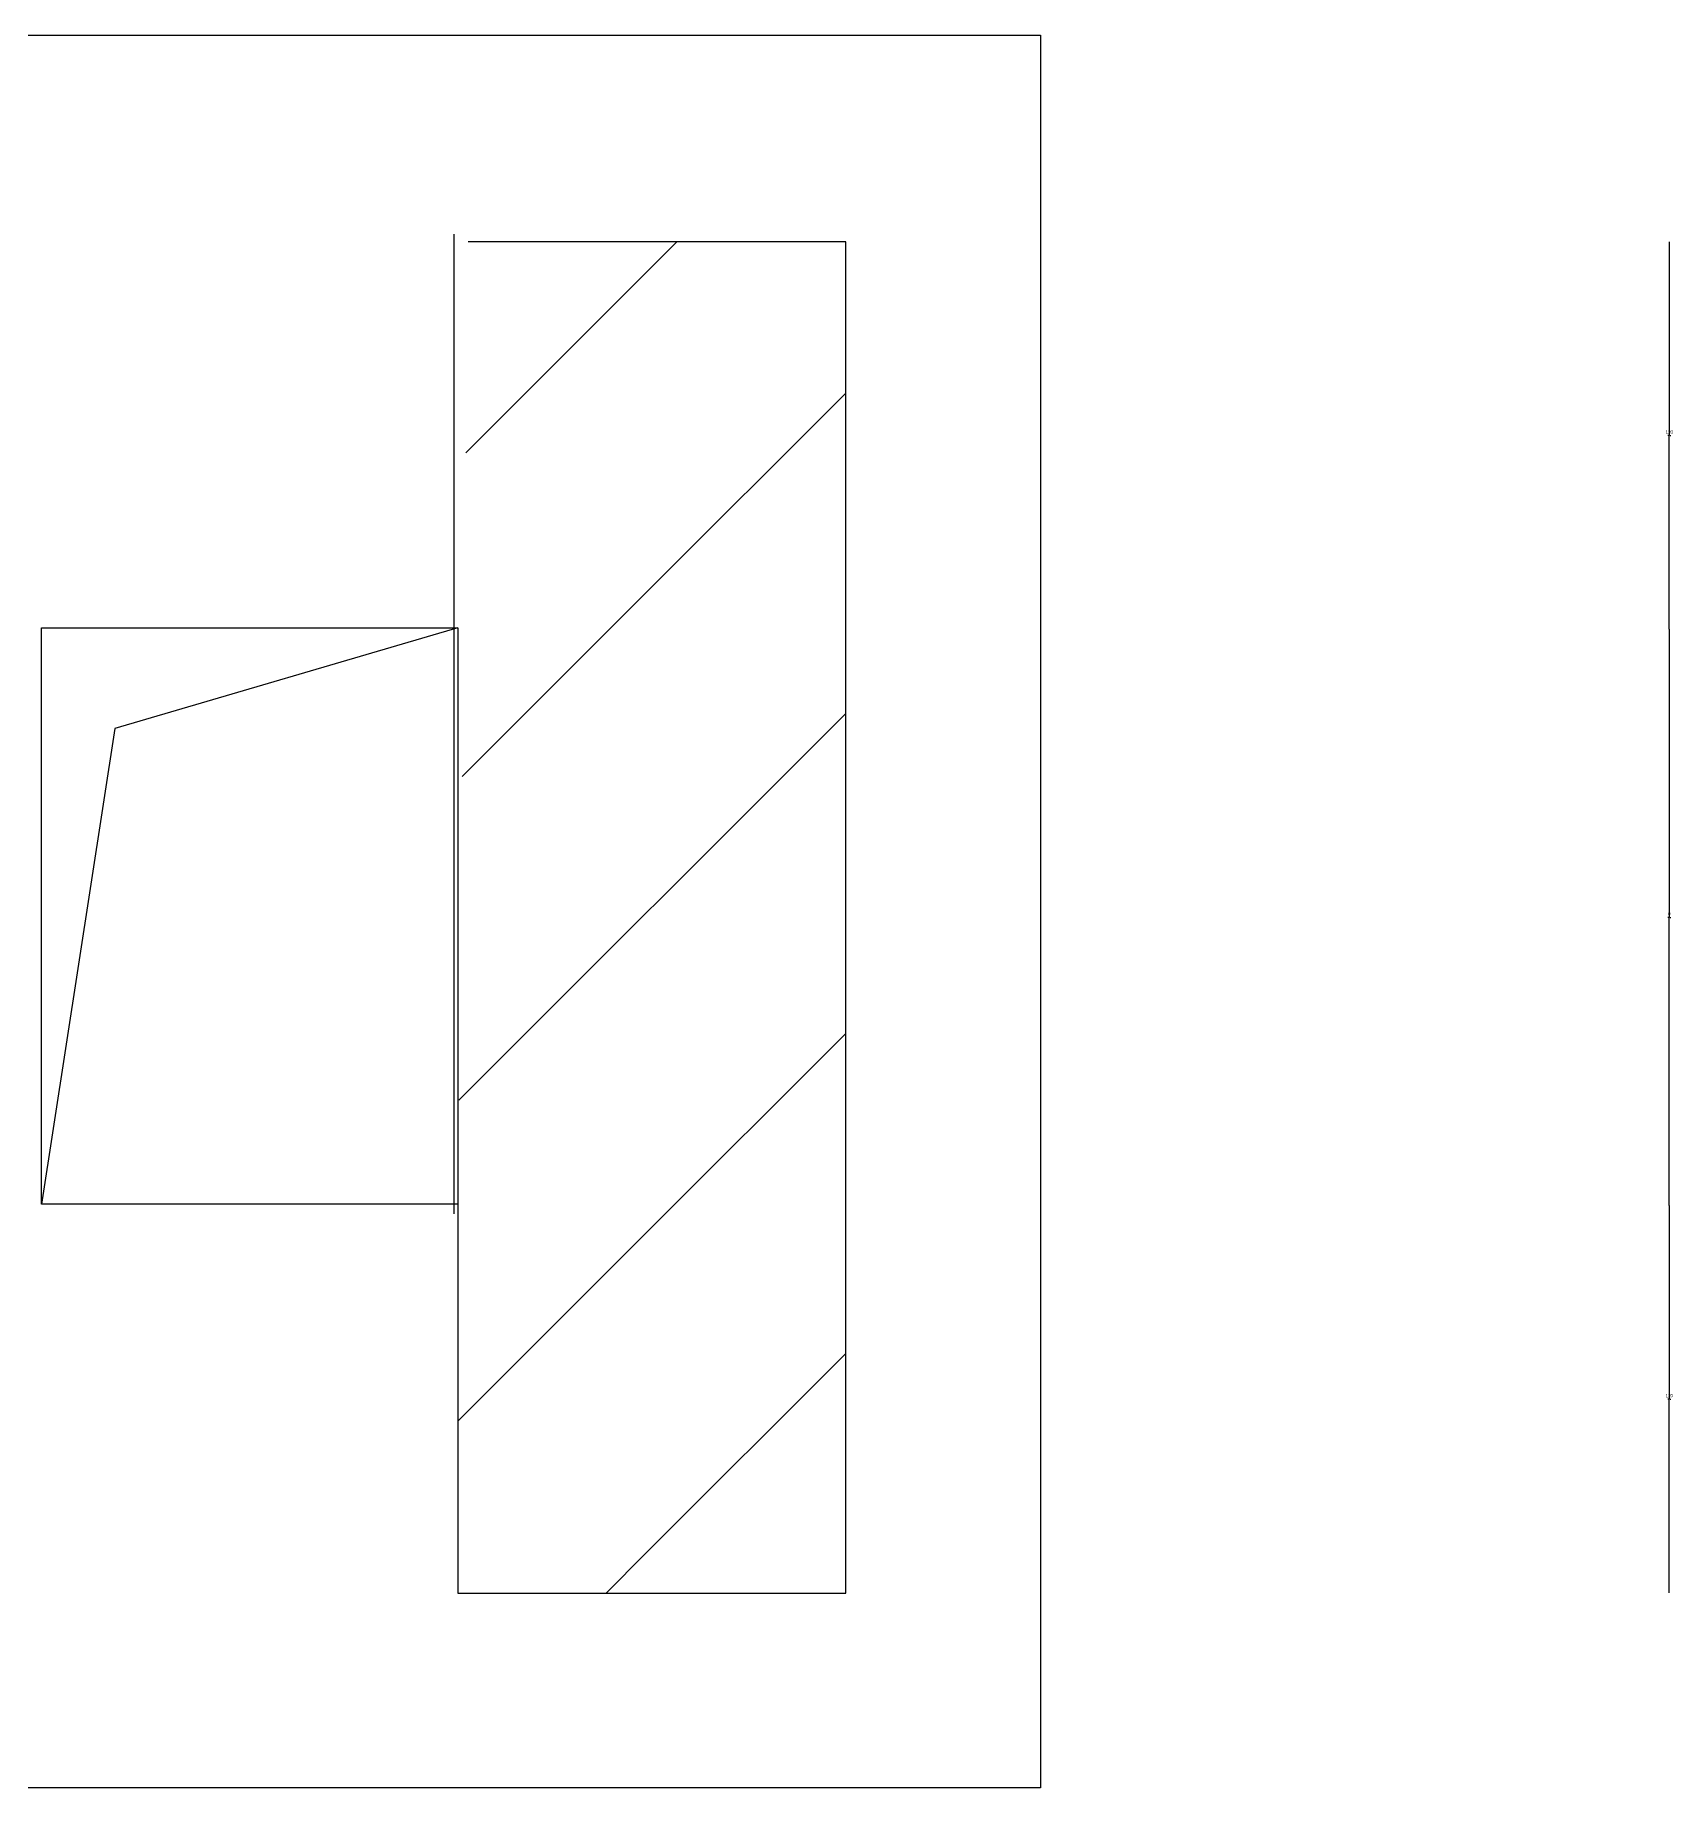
# Model space of a CAD drawing. Header units: metres. Extents: x 571 to 4031, y 26335 to 27550.
# Drawn here: x 1372 to 1883, y 26369 to 26917 of the extents above; entities that cross this region are included whole.
import ezdxf

# ---------------------------------------------------------------- set-up
doc = ezdxf.new("R2010")
doc.units = ezdxf.units.M
doc.layers.add('PUB_DIM', color=3, linetype='Continuous')
doc.dimstyles.get("Standard").update_dxf_attribs({"dimtxt": 2.5, "dimasz": 2.5, "dimexe": 1.25, "dimexo": 0.625, "dimtad": 1, "dimcen": 2.5, "dimazin": 3, "dimtfac": 1, "dimtmove": 0, "dimatfit": 3})

# ---------------------------------------------------------------- blocks, each defined once
blk = doc.blocks.new('*D12')
for p, q in [((1882.12, 26731.3), (1882.12, 26641.3)), ((1881.87, 26641.3), (1881.62, 26641.3)), ((1882.12, 26551.3), (1882.12, 26641.3)), ((1882.12, 26641.3), (1882.12, 26641.3)), ((1882.37, 26641.3), (1882.62, 26641.3))]:
    blk.add_line(p, q)
at = {"layer": 'Defpoints'}
for p in [(1882.12, 26731.3), (1882.12, 26641.3), (1882.12, 26551.3)]:
    blk.add_point(p, dxfattribs=at)
at = {"layer": 'PUB_DIM', "insert": (1882.12, 26642.425), "char_height": 1, "attachment_point": 5}
blk.add_mtext('0', dxfattribs=at)
blk = doc.blocks.new('*D13')
for p, q in [((1882.12, 26551.3), (1882.12, 26490.8)), ((1881.87, 26490.8), (1881.62, 26490.8)), ((1882.12, 26430.3), (1882.12, 26490.8)), ((1882.12, 26490.8), (1882.12, 26490.8)), ((1882.37, 26490.8), (1882.62, 26490.8))]:
    blk.add_line(p, q)
at = {"layer": 'Defpoints'}
for p in [(1882.12, 26551.3), (1882.12, 26490.8), (1882.12, 26430.3)]:
    blk.add_point(p, dxfattribs=at)
at = {"layer": 'PUB_DIM', "insert": (1882.12, 26491.925), "char_height": 1, "attachment_point": 5}
blk.add_mtext('120', dxfattribs=at)
blk = doc.blocks.new('*D14')
for p, q in [((1882.12, 26852.3), (1882.12, 26791.8)), ((1881.87, 26791.8), (1881.62, 26791.8)), ((1882.12, 26731.3), (1882.12, 26791.8)), ((1882.12, 26791.8), (1882.12, 26791.8)), ((1882.37, 26791.8), (1882.62, 26791.8))]:
    blk.add_line(p, q)
at = {"layer": 'Defpoints'}
for p in [(1882.12, 26852.3), (1882.12, 26791.8), (1882.12, 26731.3)]:
    blk.add_point(p, dxfattribs=at)
at = {"layer": 'PUB_DIM', "insert": (1882.12, 26792.925), "char_height": 1, "attachment_point": 5}
blk.add_mtext('120', dxfattribs=at)

msp = doc.modelspace()

# ---------------------------------------------------------------- linework, layer by layer
for p, q in [((571.41, 26916.92), (1685.83, 26916.92)), ((1685.83, 26916.92), (1685.83, 26369.38)), ((1562.51, 26842.57), (1572.22, 26852.28)), ((1506.36, 26786.42), (1562.51, 26842.57)), ((1562.51, 26842.57), (1562.51, 26842.57)), ((1562.51, 26742.57), (1624.98, 26805.04)), ((1505.28, 26685.34), (1562.51, 26742.57)), ((1562.51, 26742.57), (1562.51, 26742.57)), ((1504.19, 26584.25), (1624.98, 26705.04)), ((1562.51, 26542.57), (1624.98, 26605.04)), ((1503.84, 26483.9), (1562.51, 26542.57)), ((1562.51, 26542.57), (1562.51, 26542.57)), ((1562.51, 26442.57), (1624.98, 26505.04)), ((1550.16, 26430.22), (1562.51, 26442.57)), ((1562.51, 26442.57), (1562.51, 26442.57)), ((1685.83, 26369.38), (571.41, 26369.38))]:
    msp.add_line(p, q)
for points in [[(1502.77, 26548.7), (1502.77, 26854.68)], [(1624.98, 26852.28), (1507.07, 26852.28)], [(1624.98, 26430.22), (1624.98, 26852.28)], [(1503.84, 26731.72), (1396.77, 26700.32), (1373.84, 26551.72)], [(1503.84, 26551.72), (1503.84, 26430.22)], [(1503.84, 26430.22), (1624.98, 26430.22)]]:
    msp.add_lwpolyline(points)
msp.add_lwpolyline([(1373.84, 26551.72), (1373.84, 26731.72), (1503.84, 26731.72), (1503.84, 26551.72)], close=True)

# ---------------------------------------------------------------- dimensions: what is measured, and where the dimension line sits
at = {"layer": 'PUB_DIM'}
for base, p1, p2, picture, middle in [((1882.12, 26791.8), (1882.12, 26852.3), (1882.12, 26731.3), '*D14', (1882.12, 26792.925)), ((1882.12, 26490.8), (1882.12, 26551.3), (1882.12, 26430.3), '*D13', (1882.12, 26491.925))]:
    dim = msp.add_linear_dim(base=base, p1=p1, p2=p2, text='120', dimstyle='Standard', dxfattribs=at)
    dim.commit()
    dim.dimension.update_dxf_attribs({"geometry": picture, "text_midpoint": middle})
dim = msp.add_linear_dim(base=(1882.12, 26641.3), p1=(1882.12, 26731.3), p2=(1882.12, 26551.3), dimstyle='Standard', dxfattribs=at)
dim.commit()
dim.dimension.update_dxf_attribs({"geometry": '*D12', "text_midpoint": (1882.12, 26642.425)})

doc.saveas('drawing.dxf')
